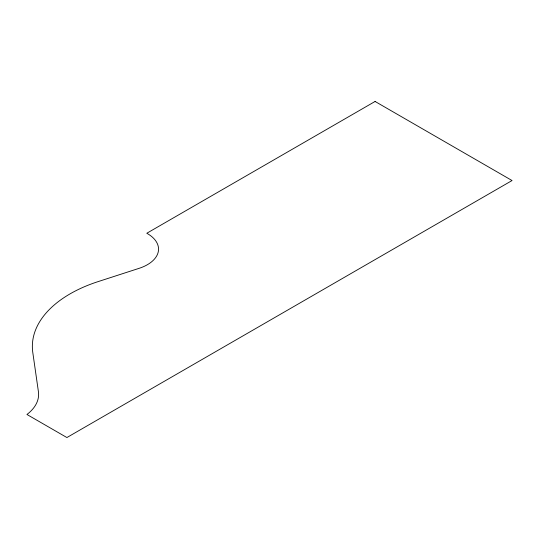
<?xml version="1.0" encoding="UTF-8"?>
<svg xmlns="http://www.w3.org/2000/svg" width="539" height="539" viewBox="0 0 539 539"><rect width="100%" height="100%" fill="white"/><g stroke="black" fill="none" stroke-linecap="round" stroke-linejoin="round"><path stroke-width="0.81" d="M375.083 101.46L146.797 233.259A38.107 22.005 0 0 1 139.082 268.341L97.114 281.931A128.747 74.335 0 0 0 32.798 352.573L38.417 391.698A57.478 33.189 0 0 1 26.95 414.478L66.897 437.54L512.05 180.538L375.083 101.46"/></g></svg>
